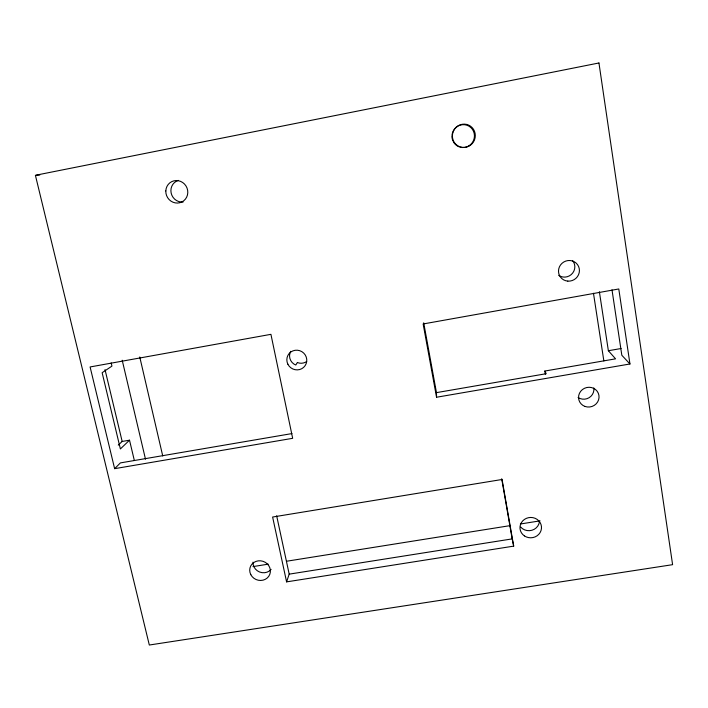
<?xml version="1.0" encoding="UTF-8"?>
<svg xmlns="http://www.w3.org/2000/svg" width="708" height="708" viewBox="0 0 708 708"><rect width="100%" height="100%" fill="white"/><g stroke="black" fill="none" stroke-linecap="round" stroke-linejoin="round"><path stroke-width="1.06" d="M286.59 581.879L272.615 517.026L502.069 479.484L513.689 546.134L286.59 581.879L289.191 574.144L276.66 515.787M114.634 468.669L292.669 438.314L270.925 334.335L90.102 366.956L114.634 468.669L120.378 462.908L291.97 433.579M134.281 460.244L129.52 440.19L120.378 448.943L102.138 372.709L111.935 366.116L111.183 362.93M118.263 445.12L122.165 441.456L129.52 440.19M599.384 291.749L608.367 350.726L621.102 348.513M545.364 374.258L544.833 371.045L615.553 358.841L608.367 350.726M436.553 397.241L423.145 323.963L618.783 288.97L629.961 363.983L436.553 397.241L436.464 392.63L546.204 373.709L544.833 371.045M252.96 566.595L268.244 564.161M286.802 561.205L510.574 525.557M520.398 523.991L540.045 520.858M289.191 574.144L512.176 538.894L513.689 546.134M36.489 175.23L39.763 175.026M629.961 363.983L621.828 355.257L611.995 289.802M105.014 369.603L122.165 441.456M122.201 360.222L145.503 459.218M139.75 356.965L162.743 455.97M423.694 322.83L436.464 392.63M501.698 478.767L512.176 538.894M593.472 293.262L603.853 360.912M306.635 361.522A9.744 9.496 31.3 0 1 297.82 362.691L297.387 362.478L295.794 365.001L293.926 364.062A9.859 9.602 31.1 0 1 290.714 351.327M593.808 387.966A9.983 9.558 -17.7 0 1 578.082 397.489M572.577 260.579A10.231 9.921 -33.8 0 1 558.683 275.332M183.124 202.019A11.142 10.682 61.9 0 1 171.159 193.08A11.142 10.682 61.9 0 1 178.389 180.398M452.014 135.29A11.487 11.195 -66.6 0 1 464.864 124.741A11.487 11.195 -66.6 0 1 474.218 138.219A11.487 11.195 -66.6 0 1 460.262 147.184M459.333 146.901A11.487 11.195 -66.6 0 1 453.465 141.972M453.014 141.096A11.487 11.195 -66.6 0 1 451.969 136.29M539.425 521.654A10.576 10.001 -3.7 0 1 531.938 530.257A10.576 10.001 -3.7 0 1 520.716 527.079M271.12 569.391A10.248 9.602 20.7 0 1 259.553 571.993A10.248 9.602 20.7 0 1 252.986 562.161M598.95 62.977L35.4 175.292L149.317 645.023L672.6 564.674L598.95 62.977M287.873 364.204A10.045 9.779 30.9 0 0 305.121 365.673A10.045 9.779 30.9 0 0 297.431 350.221A10.045 9.779 30.9 0 0 287.873 364.204M567.816 281.12A10.567 10.231 -33.3 0 0 578.551 266.394A10.567 10.231 -33.3 0 0 560.532 264.951A10.567 10.231 -33.3 0 0 567.816 281.12M585.029 406.445A10.301 9.85 -17.3 0 0 598.941 395.453A10.301 9.85 -17.3 0 0 582.41 389.577A10.301 9.85 -17.3 0 0 585.029 406.445M165.814 190.948A11.363 10.886 61.6 0 0 181.912 201.957A11.363 10.886 61.6 0 0 182.682 182.514A11.363 10.886 61.6 0 0 165.814 190.948M468.652 146.291A11.717 11.425 -66.5 0 0 470.457 126.13A11.717 11.425 -66.5 0 0 452.43 134.945A11.717 11.425 -66.5 0 0 468.652 146.291M250.818 574.666A10.434 9.762 20.7 0 0 268.721 576.365A10.434 9.762 20.7 0 0 260.632 560.816A10.434 9.762 20.7 0 0 250.818 574.666M524.407 535.903A10.779 10.178 -3.6 0 0 541.452 528.611A10.779 10.178 -3.6 0 0 526.345 518.362A10.779 10.178 -3.6 0 0 524.407 535.903"/></g></svg>
